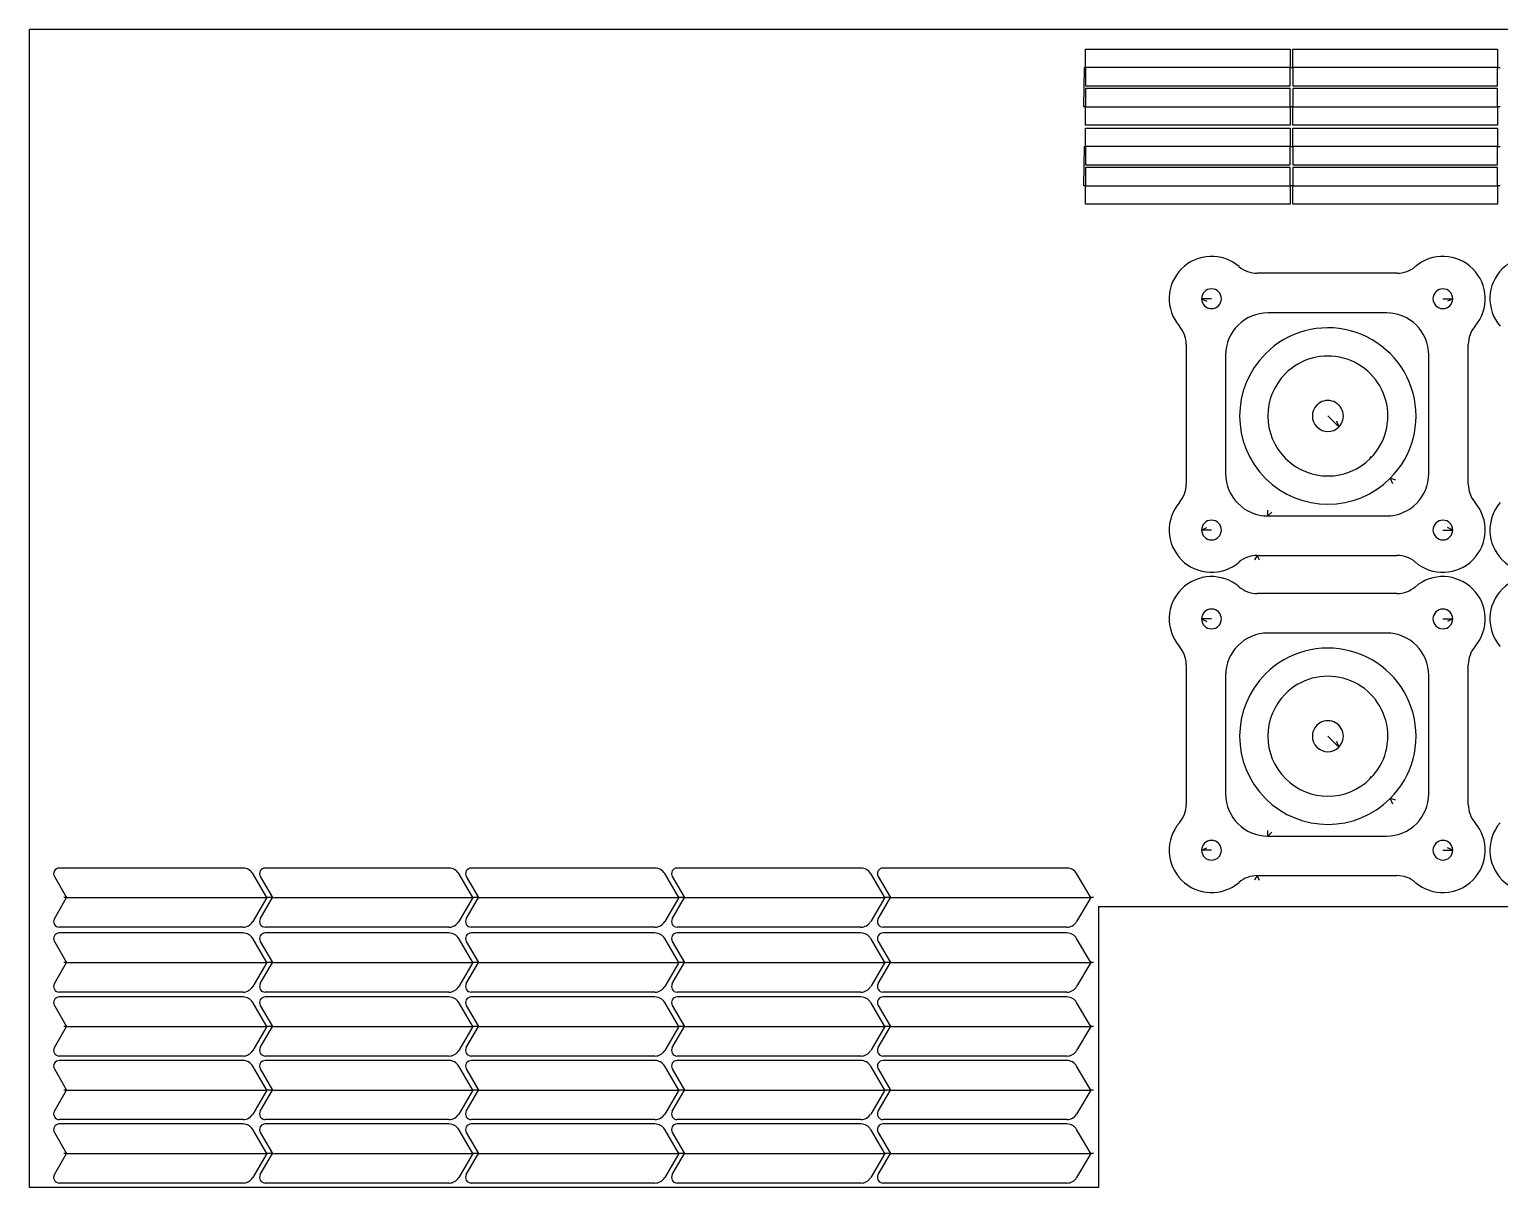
# Model space of a CAD drawing. Extents: x -20454 to 61677, y -13032 to 8789.
# Drawn here: x 44172 to 46777, y 6736 to 8789 of the extents above; entities that cross this region are included whole.
import ezdxf

# ---------------------------------------------------------------- set-up
doc = ezdxf.new("R2010")
doc.units = 0
doc.layers.get('0').update_dxf_attribs({"linetype": 'CONTINUOUS'})

msp = doc.modelspace()

# ---------------------------------------------------------------- linework, layer by layer
for p, q in [((44171.5, 6736), (44171.5, 8789)), ((50206.2, 8789), (44171.5, 8789)), ((46043.3, 8721.6), (46043.3, 8754)), ((46043.3, 8754), (46405.7, 8754)), ((46405.7, 8754), (46405.7, 8721.6)), ((46410.7, 8721.6), (46410.7, 8754)), ((46410.7, 8754), (46773.1, 8754)), ((46773.1, 8754), (46773.1, 8721.6)), ((46040.3, 8651.9), (46041.3, 8721.6)), ((46041.3, 8721.6), (46043.3, 8721.6)), ((46043.3, 8721.6), (46043.3, 8689.2)), ((46405.7, 8721.6), (46043.3, 8721.6)), ((46405.7, 8689.2), (46405.7, 8721.6)), ((46405.7, 8721.6), (46408.7, 8721.6)), ((46408.7, 8721.6), (46410.7, 8721.6)), ((46410.7, 8721.6), (46410.7, 8689.2)), ((46773.1, 8721.6), (46410.7, 8721.6)), ((46773.1, 8689.2), (46773.1, 8721.6)), ((46773.1, 8721.6), (46776.1, 8721.6)), ((46776.1, 8721.6), (46778.1, 8721.6)), ((46043.3, 8689.2), (46405.7, 8689.2)), ((46405.7, 8684.3), (46043.3, 8684.3)), ((46043.3, 8684.3), (46043.3, 8651.9)), ((46405.7, 8651.9), (46405.7, 8684.3)), ((46410.7, 8689.2), (46773.1, 8689.2)), ((46773.1, 8684.3), (46410.7, 8684.3)), ((46410.7, 8684.3), (46410.7, 8651.9)), ((46773.1, 8651.9), (46773.1, 8684.3)), ((46043.3, 8651.9), (46040.3, 8651.9)), ((46043.3, 8619.5), (46043.3, 8651.9)), ((46043.3, 8651.9), (46405.7, 8651.9)), ((46407.7, 8651.9), (46405.7, 8651.9)), ((46405.7, 8651.9), (46405.7, 8619.5)), ((46410.7, 8651.9), (46407.7, 8651.9)), ((46410.7, 8619.5), (46410.7, 8651.9)), ((46410.7, 8651.9), (46773.1, 8651.9)), ((46775.1, 8651.9), (46773.1, 8651.9)), ((46773.1, 8651.9), (46773.1, 8619.5)), ((46778.1, 8651.9), (46775.1, 8651.9)), ((46405.7, 8619.5), (46043.3, 8619.5)), ((46043.3, 8581.5), (46043.3, 8613.9)), ((46043.3, 8613.9), (46405.7, 8613.9)), ((46405.7, 8613.9), (46405.7, 8581.5)), ((46773.1, 8619.5), (46410.7, 8619.5)), ((46410.7, 8581.5), (46410.7, 8613.9)), ((46410.7, 8613.9), (46773.1, 8613.9)), ((46773.1, 8613.9), (46773.1, 8581.5)), ((46040.3, 8511.8), (46041.3, 8581.5)), ((46041.3, 8581.5), (46043.3, 8581.5)), ((46043.3, 8581.5), (46043.3, 8549.1)), ((46405.7, 8581.5), (46043.3, 8581.5)), ((46405.7, 8549.1), (46405.7, 8581.5)), ((46405.7, 8581.5), (46408.7, 8581.5)), ((46408.7, 8581.5), (46410.7, 8581.5)), ((46410.7, 8581.5), (46410.7, 8549.1)), ((46773.1, 8581.5), (46410.7, 8581.5)), ((46773.1, 8549.1), (46773.1, 8581.5)), ((46773.1, 8581.5), (46776.1, 8581.5)), ((46776.1, 8581.5), (46778.1, 8581.5)), ((46043.3, 8549.1), (46405.7, 8549.1)), ((46410.7, 8549.1), (46773.1, 8549.1)), ((46405.7, 8544.2), (46043.3, 8544.2)), ((46043.3, 8544.2), (46043.3, 8511.8)), ((46405.7, 8511.8), (46405.7, 8544.2)), ((46773.1, 8544.2), (46410.7, 8544.2)), ((46410.7, 8544.2), (46410.7, 8511.8)), ((46773.1, 8511.8), (46773.1, 8544.2)), ((46043.3, 8511.8), (46040.3, 8511.8)), ((46043.3, 8479.4), (46043.3, 8511.8)), ((46043.3, 8511.8), (46405.7, 8511.8)), ((46407.7, 8511.8), (46405.7, 8511.8)), ((46405.7, 8511.8), (46405.7, 8479.4)), ((46410.7, 8511.8), (46407.7, 8511.8)), ((46410.7, 8479.4), (46410.7, 8511.8)), ((46410.7, 8511.8), (46773.1, 8511.8)), ((46775.1, 8511.8), (46773.1, 8511.8)), ((46773.1, 8511.8), (46773.1, 8479.4)), ((46778.1, 8511.8), (46775.1, 8511.8)), ((46405.7, 8479.4), (46043.3, 8479.4)), ((46773.1, 8479.4), (46410.7, 8479.4)), ((46595.1, 8356.6), (46347.6, 8356.6)), ((46266.4, 8311.6), (46248.9, 8311.6)), ((46248.9, 8311.6), (46258, 8307.3)), ((46676.4, 8311.6), (46693.9, 8311.6)), ((46693.9, 8311.6), (46684.8, 8307.3)), ((46576.4, 8286.6), (46366.4, 8286.6)), ((46221.4, 8230.3), (46221.4, 7982.8)), ((46291.4, 8211.6), (46291.4, 8001.6)), ((46651.4, 8001.6), (46651.4, 8211.6)), ((46721.4, 7982.8), (46721.4, 8230.3)), ((46472.6, 8103.7), (46492, 8084.3)), ((46492, 8084.3), (46488.7, 8094.6)), ((46547.8, 8028.7), (46546.2, 8028.9)), ((46547.9, 8032.1), (46547.8, 8028.7)), ((46593, 7990.1), (46583.2, 7993.3)), ((46583.2, 7993.3), (46587.1, 7984.1)), ((46366.4, 7926.6), (46366.4, 7936.6)), ((46373.6, 7933.5), (46366.4, 7926.6)), ((46366.4, 7926.6), (46576.4, 7926.6)), ((46248.9, 7901.6), (46258, 7905.9)), ((46266.4, 7901.6), (46248.9, 7901.6)), ((46676.4, 7901.6), (46693.9, 7901.6)), ((46693.9, 7901.6), (46684.8, 7905.9)), ((46347.6, 7856.6), (46342.8, 7848.8)), ((46351.5, 7848.1), (46347.6, 7856.6)), ((46347.6, 7856.6), (46595.1, 7856.6)), ((46595.1, 7789), (46347.6, 7789)), ((46266.4, 7744), (46248.9, 7744)), ((46248.9, 7744), (46258, 7739.7)), ((46676.4, 7744), (46693.9, 7744)), ((46693.9, 7744), (46684.8, 7739.7)), ((46576.4, 7719), (46366.4, 7719)), ((46221.4, 7662.7), (46221.4, 7415.2)), ((46721.4, 7415.2), (46721.4, 7662.7)), ((46291.4, 7644), (46291.4, 7434)), ((46651.4, 7434), (46651.4, 7644)), ((46472.6, 7536.1), (46492, 7516.7)), ((46492, 7516.7), (46488.7, 7527)), ((46547.8, 7461), (46546.2, 7461.3)), ((46547.9, 7464.5), (46547.8, 7461)), ((46593, 7422.5), (46583.2, 7425.7)), ((46583.2, 7425.7), (46587.1, 7416.5)), ((46366.4, 7359), (46366.4, 7369)), ((46373.6, 7365.9), (46366.4, 7359)), ((46366.4, 7359), (46576.4, 7359)), ((46248.9, 7334), (46258, 7338.3)), ((46266.4, 7334), (46248.9, 7334)), ((46676.4, 7334), (46693.9, 7334)), ((46693.9, 7334), (46684.8, 7338.3)), ((44550.1, 7302.4), (44224.4, 7302.4)), ((44915.1, 7302.4), (44589.4, 7302.4)), ((45280.1, 7302.4), (44954.4, 7302.4)), ((45645.1, 7302.4), (45319.4, 7302.4)), ((46010.1, 7302.4), (45684.4, 7302.4)), ((44215.7, 7287.4), (44237.3, 7250)), ((44592.3, 7250), (44567.4, 7292.5)), ((44580.7, 7287.4), (44602.3, 7250)), ((44957.3, 7250), (44932.4, 7292.5)), ((44945.7, 7287.4), (44967.3, 7250)), ((45322.3, 7250), (45297.4, 7292.5)), ((45310.7, 7287.4), (45332.3, 7250)), ((45687.3, 7250), (45662.4, 7292.5)), ((45675.7, 7287.4), (45697.3, 7250)), ((46052.3, 7250), (46027.4, 7292.5)), ((46347.6, 7289), (46342.8, 7281.2)), ((46351.5, 7280.5), (46347.6, 7289)), ((46347.6, 7289), (46595.1, 7289)), ((44215.7, 7212.5), (44237.3, 7250)), ((44237.3, 7250), (44232.3, 7250)), ((44237.3, 7250), (44592.3, 7250)), ((44592.3, 7250), (44567.4, 7207.4)), ((44580.7, 7212.5), (44602.3, 7250)), ((44597.3, 7250), (44592.3, 7250)), ((44602.3, 7250), (44597.3, 7250)), ((44602.3, 7250), (44957.3, 7250)), ((44957.3, 7250), (44932.4, 7207.4)), ((44945.7, 7212.5), (44967.3, 7250)), ((44962.3, 7250), (44957.3, 7250)), ((44967.3, 7250), (44962.3, 7250)), ((44967.3, 7250), (45322.3, 7250)), ((45322.3, 7250), (45297.4, 7207.4)), ((45310.7, 7212.5), (45332.3, 7250)), ((45327.3, 7250), (45322.3, 7250)), ((45332.3, 7250), (45327.3, 7250)), ((45332.3, 7250), (45687.3, 7250)), ((45687.3, 7250), (45662.4, 7207.4)), ((45675.7, 7212.5), (45697.3, 7250)), ((45692.3, 7250), (45687.3, 7250)), ((45697.3, 7250), (45692.3, 7250)), ((45697.3, 7250), (46052.3, 7250)), ((46052.3, 7250), (46027.4, 7207.4)), ((46057.3, 7250), (46052.3, 7250)), ((46066.4, 7234), (46066.4, 6736)), ((46066.4, 7234), (47956.2, 7234)), ((44550.1, 7197.6), (44224.4, 7197.6)), ((44915.1, 7197.6), (44589.4, 7197.6)), ((45280.1, 7197.6), (44954.4, 7197.6)), ((45645.1, 7197.6), (45319.4, 7197.6)), ((46010.1, 7197.6), (45684.4, 7197.6)), ((44215.7, 7172.3), (44237.3, 7134.9)), ((44550.1, 7187.3), (44224.4, 7187.3)), ((44592.3, 7134.9), (44567.4, 7177.4)), ((44580.7, 7172.3), (44602.3, 7134.9)), ((44915.1, 7187.3), (44589.4, 7187.3)), ((44957.3, 7134.9), (44932.4, 7177.4)), ((44945.7, 7172.3), (44967.3, 7134.9)), ((45280.1, 7187.3), (44954.4, 7187.3)), ((45322.3, 7134.9), (45297.4, 7177.4)), ((45310.7, 7172.3), (45332.3, 7134.9)), ((45645.1, 7187.3), (45319.4, 7187.3)), ((45687.3, 7134.9), (45662.4, 7177.4)), ((45675.7, 7172.3), (45697.3, 7134.9)), ((46010.1, 7187.3), (45684.4, 7187.3)), ((46052.3, 7134.9), (46027.4, 7177.4)), ((44215.7, 7097.5), (44237.3, 7134.9)), ((44237.3, 7134.9), (44232.3, 7134.9)), ((44237.3, 7134.9), (44592.3, 7134.9)), ((44592.3, 7134.9), (44567.4, 7092.4)), ((44580.7, 7097.5), (44602.3, 7134.9)), ((44597.3, 7134.9), (44592.3, 7134.9)), ((44602.3, 7134.9), (44597.3, 7134.9)), ((44602.3, 7134.9), (44957.3, 7134.9)), ((44957.3, 7134.9), (44932.4, 7092.4)), ((44945.7, 7097.5), (44967.3, 7134.9)), ((44962.3, 7134.9), (44957.3, 7134.9)), ((44967.3, 7134.9), (44962.3, 7134.9)), ((44967.3, 7134.9), (45322.3, 7134.9)), ((45322.3, 7134.9), (45297.4, 7092.4)), ((45310.7, 7097.5), (45332.3, 7134.9)), ((45327.3, 7134.9), (45322.3, 7134.9)), ((45332.3, 7134.9), (45327.3, 7134.9)), ((45332.3, 7134.9), (45687.3, 7134.9)), ((45687.3, 7134.9), (45662.4, 7092.4)), ((45675.7, 7097.5), (45697.3, 7134.9)), ((45692.3, 7134.9), (45687.3, 7134.9)), ((45697.3, 7134.9), (45692.3, 7134.9)), ((45697.3, 7134.9), (46052.3, 7134.9)), ((46052.3, 7134.9), (46027.4, 7092.4)), ((46057.3, 7134.9), (46052.3, 7134.9)), ((44550.1, 7082.5), (44224.4, 7082.5)), ((44550.1, 7073.9), (44224.4, 7073.9)), ((44592.3, 7021.5), (44567.4, 7064)), ((44915.1, 7082.5), (44589.4, 7082.5)), ((44915.1, 7073.9), (44589.4, 7073.9)), ((44957.3, 7021.5), (44932.4, 7064)), ((45280.1, 7082.5), (44954.4, 7082.5)), ((45280.1, 7073.9), (44954.4, 7073.9)), ((45322.3, 7021.5), (45297.4, 7064)), ((45645.1, 7082.5), (45319.4, 7082.5)), ((45645.1, 7073.9), (45319.4, 7073.9)), ((45687.3, 7021.5), (45662.4, 7064)), ((46010.1, 7082.5), (45684.4, 7082.5)), ((46010.1, 7073.9), (45684.4, 7073.9)), ((46052.3, 7021.5), (46027.4, 7064)), ((44215.7, 7058.9), (44237.3, 7021.5)), ((44580.7, 7058.9), (44602.3, 7021.5)), ((44945.7, 7058.9), (44967.3, 7021.5)), ((45310.7, 7058.9), (45332.3, 7021.5)), ((45675.7, 7058.9), (45697.3, 7021.5)), ((44215.7, 6984.1), (44237.3, 7021.5)), ((44237.3, 7021.5), (44232.3, 7021.5)), ((44237.3, 7021.5), (44592.3, 7021.5)), ((44592.3, 7021.5), (44567.4, 6979)), ((44580.7, 6984.1), (44602.3, 7021.5)), ((44597.3, 7021.5), (44592.3, 7021.5)), ((44602.3, 7021.5), (44597.3, 7021.5)), ((44602.3, 7021.5), (44957.3, 7021.5)), ((44957.3, 7021.5), (44932.4, 6979)), ((44945.7, 6984.1), (44967.3, 7021.5)), ((44962.3, 7021.5), (44957.3, 7021.5)), ((44967.3, 7021.5), (44962.3, 7021.5)), ((44967.3, 7021.5), (45322.3, 7021.5)), ((45322.3, 7021.5), (45297.4, 6979)), ((45310.7, 6984.1), (45332.3, 7021.5)), ((45327.3, 7021.5), (45322.3, 7021.5)), ((45332.3, 7021.5), (45327.3, 7021.5)), ((45332.3, 7021.5), (45687.3, 7021.5)), ((45687.3, 7021.5), (45662.4, 6979)), ((45675.7, 6984.1), (45697.3, 7021.5)), ((45692.3, 7021.5), (45687.3, 7021.5)), ((45697.3, 7021.5), (45692.3, 7021.5)), ((45697.3, 7021.5), (46052.3, 7021.5)), ((46052.3, 7021.5), (46027.4, 6979)), ((46057.3, 7021.5), (46052.3, 7021.5)), ((44550.1, 6969.1), (44224.4, 6969.1)), ((44550.1, 6961.3), (44224.4, 6961.3)), ((44915.1, 6969.1), (44589.4, 6969.1)), ((44915.1, 6961.3), (44589.4, 6961.3)), ((45280.1, 6969.1), (44954.4, 6969.1)), ((45280.1, 6961.3), (44954.4, 6961.3)), ((45645.1, 6969.1), (45319.4, 6969.1)), ((45645.1, 6961.3), (45319.4, 6961.3)), ((46010.1, 6969.1), (45684.4, 6969.1)), ((46010.1, 6961.3), (45684.4, 6961.3)), ((44215.7, 6946.4), (44237.3, 6908.9)), ((44592.3, 6908.9), (44567.4, 6951.5)), ((44580.7, 6946.4), (44602.3, 6908.9)), ((44957.3, 6908.9), (44932.4, 6951.5)), ((44945.7, 6946.4), (44967.3, 6908.9)), ((45322.3, 6908.9), (45297.4, 6951.5)), ((45310.7, 6946.4), (45332.3, 6908.9)), ((45687.3, 6908.9), (45662.4, 6951.5)), ((45675.7, 6946.4), (45697.3, 6908.9)), ((46052.3, 6908.9), (46027.4, 6951.5)), ((44215.7, 6871.5), (44237.3, 6908.9)), ((44237.3, 6908.9), (44232.3, 6908.9)), ((44237.3, 6908.9), (44592.3, 6908.9)), ((44592.3, 6908.9), (44567.4, 6866.4)), ((44580.7, 6871.5), (44602.3, 6908.9)), ((44597.3, 6908.9), (44592.3, 6908.9)), ((44602.3, 6908.9), (44597.3, 6908.9)), ((44602.3, 6908.9), (44957.3, 6908.9)), ((44957.3, 6908.9), (44932.4, 6866.4)), ((44945.7, 6871.5), (44967.3, 6908.9)), ((44962.3, 6908.9), (44957.3, 6908.9)), ((44967.3, 6908.9), (44962.3, 6908.9)), ((44967.3, 6908.9), (45322.3, 6908.9)), ((45322.3, 6908.9), (45297.4, 6866.4)), ((45310.7, 6871.5), (45332.3, 6908.9)), ((45327.3, 6908.9), (45322.3, 6908.9)), ((45332.3, 6908.9), (45327.3, 6908.9)), ((45332.3, 6908.9), (45687.3, 6908.9)), ((45687.3, 6908.9), (45662.4, 6866.4)), ((45675.7, 6871.5), (45697.3, 6908.9)), ((45692.3, 6908.9), (45687.3, 6908.9)), ((45697.3, 6908.9), (45692.3, 6908.9)), ((45697.3, 6908.9), (46052.3, 6908.9)), ((46052.3, 6908.9), (46027.4, 6866.4)), ((46057.3, 6908.9), (46052.3, 6908.9)), ((44550.1, 6856.5), (44224.4, 6856.5)), ((44915.1, 6856.5), (44589.4, 6856.5)), ((45280.1, 6856.5), (44954.4, 6856.5)), ((45645.1, 6856.5), (45319.4, 6856.5)), ((46010.1, 6856.5), (45684.4, 6856.5)), ((44215.7, 6833.9), (44237.3, 6796.4)), ((44550.1, 6848.8), (44224.4, 6848.8)), ((44592.3, 6796.4), (44567.4, 6839)), ((44580.7, 6833.9), (44602.3, 6796.4)), ((44915.1, 6848.8), (44589.4, 6848.8)), ((44957.3, 6796.4), (44932.4, 6839)), ((44945.7, 6833.9), (44967.3, 6796.4)), ((45280.1, 6848.8), (44954.4, 6848.8)), ((45322.3, 6796.4), (45297.4, 6839)), ((45310.7, 6833.9), (45332.3, 6796.4)), ((45645.1, 6848.8), (45319.4, 6848.8)), ((45687.3, 6796.4), (45662.4, 6839)), ((45675.7, 6833.9), (45697.3, 6796.4)), ((46010.1, 6848.8), (45684.4, 6848.8)), ((46052.3, 6796.4), (46027.4, 6839)), ((44215.7, 6759), (44237.3, 6796.4)), ((44237.3, 6796.4), (44232.3, 6796.4)), ((44237.3, 6796.4), (44592.3, 6796.4)), ((44592.3, 6796.4), (44567.4, 6753.9)), ((44580.7, 6759), (44602.3, 6796.4)), ((44597.3, 6796.4), (44592.3, 6796.4)), ((44602.3, 6796.4), (44597.3, 6796.4)), ((44602.3, 6796.4), (44957.3, 6796.4)), ((44957.3, 6796.4), (44932.4, 6753.9)), ((44945.7, 6759), (44967.3, 6796.4)), ((44962.3, 6796.4), (44957.3, 6796.4)), ((44967.3, 6796.4), (44962.3, 6796.4)), ((44967.3, 6796.4), (45322.3, 6796.4)), ((45322.3, 6796.4), (45297.4, 6753.9)), ((45310.7, 6759), (45332.3, 6796.4)), ((45327.3, 6796.4), (45322.3, 6796.4)), ((45332.3, 6796.4), (45327.3, 6796.4)), ((45332.3, 6796.4), (45687.3, 6796.4)), ((45687.3, 6796.4), (45662.4, 6753.9)), ((45675.7, 6759), (45697.3, 6796.4)), ((45692.3, 6796.4), (45687.3, 6796.4)), ((45697.3, 6796.4), (45692.3, 6796.4)), ((45697.3, 6796.4), (46052.3, 6796.4)), ((46052.3, 6796.4), (46027.4, 6753.9)), ((46057.3, 6796.4), (46052.3, 6796.4)), ((46066.4, 6736), (44171.5, 6736)), ((44550.1, 6744), (44224.4, 6744)), ((44915.1, 6744), (44589.4, 6744)), ((45280.1, 6744), (44954.4, 6744)), ((45645.1, 6744), (45319.4, 6744)), ((46010.1, 6744), (45684.4, 6744))]:
    msp.add_line(p, q)
for centre, radius, start, end in [((46266.4, 8311.6), 75, 49.4642, 220.5358), ((46347.6, 8406.6), 50, 229.4642, 270), ((46595.1, 8406.6), 50, 270, 310.5358), ((46676.4, 8311.6), 75, 319.4642, 130.5358), ((46834.8, 8311.6), 75, 49.4642, 220.5358), ((46266.4, 8311.6), 17.5, 0, 180), ((46266.4, 8311.6), 17.5, 180, 0), ((46676.4, 8311.6), 17.5, 0, 180), ((46676.4, 8311.6), 17.5, 180, 0), ((46366.4, 8211.6), 75, 90, 180), ((46576.4, 8211.6), 75, 0, 90), ((46171.4, 8230.3), 50, 360, 40.5358), ((46472.6, 8103.7), 156.3, 315.0646, 135.0646), ((46771.4, 8230.3), 50, 139.4642, 180), ((46472.6, 8103.7), 156.3, 135.0646, 315.0646), ((46472.6, 8103.7), 106.3, 315.0646, 135.0646), ((46472.6, 8103.7), 106.3, 135.0646, 315.0646), ((46472.6, 8103.7), 27.5, 315.0646, 135.0646), ((46472.6, 8103.7), 27.5, 135.0646, 315.0646), ((46366.4, 8001.6), 75, 180, 270), ((46576.4, 8001.6), 75, 270, 360), ((46171.4, 7982.8), 50, 319.4642, 0), ((46771.4, 7982.8), 50, 180, 220.5358), ((46266.4, 7901.6), 75, 139.4642, 310.5358), ((46676.4, 7901.6), 75, 229.4642, 40.5358), ((46834.8, 7901.6), 75, 139.4642, 310.5358), ((46266.4, 7901.6), 17.5, 0, 180), ((46266.4, 7901.6), 17.5, 180, 0), ((46676.4, 7901.6), 17.5, 0, 180), ((46676.4, 7901.6), 17.5, 180, 0), ((46347.6, 7806.6), 50, 90, 130.5358), ((46595.1, 7806.6), 50, 49.4642, 90), ((46266.4, 7744), 75, 49.4642, 220.5358), ((46676.4, 7744), 75, 319.4642, 130.5358), ((46834.8, 7744), 75, 49.4642, 220.5358), ((46347.6, 7839), 50, 229.4642, 270), ((46595.1, 7839), 50, 270, 310.5358), ((46266.4, 7744), 17.5, 0, 180), ((46266.4, 7744), 17.5, 180, 0), ((46676.4, 7744), 17.5, 0, 180), ((46676.4, 7744), 17.5, 180, 0), ((46366.4, 7644), 75, 90, 180), ((46576.4, 7644), 75, 0, 90), ((46171.4, 7662.7), 50, 360, 40.5358), ((46472.6, 7536.1), 156.3, 315.0646, 135.0646), ((46771.4, 7662.7), 50, 139.4642, 180), ((46472.6, 7536.1), 156.3, 135.0646, 315.0646), ((46472.6, 7536.1), 106.3, 315.0646, 135.0646), ((46472.6, 7536.1), 106.3, 135.0646, 315.0646), ((46472.6, 7536.1), 27.5, 315.0646, 135.0646), ((46472.6, 7536.1), 27.5, 135.0646, 315.0646), ((46366.4, 7434), 75, 180, 270), ((46576.4, 7434), 75, 270, 360), ((46171.4, 7415.2), 50, 319.4642, 0), ((46771.4, 7415.2), 50, 180, 220.5358), ((46266.4, 7334), 75, 139.4642, 310.5358), ((46676.4, 7334), 75, 229.4642, 40.5358), ((46834.8, 7334), 75, 139.4642, 310.5358), ((46266.4, 7334), 17.5, 0, 180), ((46676.4, 7334), 17.5, 0, 180), ((46266.4, 7334), 17.5, 180, 0), ((46676.4, 7334), 17.5, 180, 0), ((44224.4, 7292.4), 10, 90, 209.9191), ((44550.1, 7282.4), 20, 30.3721, 90), ((44589.4, 7292.4), 10, 90, 209.9191), ((44915.1, 7282.4), 20, 30.3721, 90), ((44954.4, 7292.4), 10, 90, 209.9191), ((45280.1, 7282.4), 20, 30.3721, 90), ((45319.4, 7292.4), 10, 90, 209.9191), ((45645.1, 7282.4), 20, 30.3721, 90), ((45684.4, 7292.4), 10, 90, 209.9191), ((46010.1, 7282.4), 20, 30.3721, 90), ((46347.6, 7239), 50, 90, 130.5358), ((46595.1, 7239), 50, 49.4642, 90), ((44224.4, 7207.6), 10, 150.0809, 270), ((44550.1, 7217.6), 20, 270, 329.6279), ((44589.4, 7207.6), 10, 150.0809, 270), ((44915.1, 7217.6), 20, 270, 329.6279), ((44954.4, 7207.6), 10, 150.0809, 270), ((45280.1, 7217.6), 20, 270, 329.6279), ((45319.4, 7207.6), 10, 150.0809, 270), ((45645.1, 7217.6), 20, 270, 329.6279), ((45684.4, 7207.6), 10, 150.0809, 270), ((46010.1, 7217.6), 20, 270, 329.6279), ((44224.4, 7177.3), 10, 90, 209.9191), ((44550.1, 7167.3), 20, 30.3721, 90), ((44589.4, 7177.3), 10, 90, 209.9191), ((44915.1, 7167.3), 20, 30.3721, 90), ((44954.4, 7177.3), 10, 90, 209.9191), ((45280.1, 7167.3), 20, 30.3721, 90), ((45319.4, 7177.3), 10, 90, 209.9191), ((45645.1, 7167.3), 20, 30.3721, 90), ((45684.4, 7177.3), 10, 90, 209.9191), ((46010.1, 7167.3), 20, 30.3721, 90), ((44224.4, 7092.5), 10, 150.0809, 270), ((44550.1, 7102.5), 20, 270, 329.6279), ((44589.4, 7092.5), 10, 150.0809, 270), ((44915.1, 7102.5), 20, 270, 329.6279), ((44954.4, 7092.5), 10, 150.0809, 270), ((45280.1, 7102.5), 20, 270, 329.6279), ((45319.4, 7092.5), 10, 150.0809, 270), ((45645.1, 7102.5), 20, 270, 329.6279), ((45684.4, 7092.5), 10, 150.0809, 270), ((46010.1, 7102.5), 20, 270, 329.6279), ((44224.4, 7063.9), 10, 90, 209.9191), ((44550.1, 7053.9), 20, 30.3721, 90), ((44589.4, 7063.9), 10, 90, 209.9191), ((44915.1, 7053.9), 20, 30.3721, 90), ((44954.4, 7063.9), 10, 90, 209.9191), ((45280.1, 7053.9), 20, 30.3721, 90), ((45319.4, 7063.9), 10, 90, 209.9191), ((45645.1, 7053.9), 20, 30.3721, 90), ((45684.4, 7063.9), 10, 90, 209.9191), ((46010.1, 7053.9), 20, 30.3721, 90), ((44224.4, 6979.1), 10, 150.0809, 270), ((44589.4, 6979.1), 10, 150.0809, 270), ((44954.4, 6979.1), 10, 150.0809, 270), ((45319.4, 6979.1), 10, 150.0809, 270), ((45684.4, 6979.1), 10, 150.0809, 270), ((44224.4, 6951.3), 10, 90, 209.9191), ((44550.1, 6989.1), 20, 270, 329.6279), ((44550.1, 6941.3), 20, 30.3721, 90), ((44589.4, 6951.3), 10, 90, 209.9191), ((44915.1, 6989.1), 20, 270, 329.6279), ((44915.1, 6941.3), 20, 30.3721, 90), ((44954.4, 6951.3), 10, 90, 209.9191), ((45280.1, 6989.1), 20, 270, 329.6279), ((45280.1, 6941.3), 20, 30.3721, 90), ((45319.4, 6951.3), 10, 90, 209.9191), ((45645.1, 6989.1), 20, 270, 329.6279), ((45645.1, 6941.3), 20, 30.3721, 90), ((45684.4, 6951.3), 10, 90, 209.9191), ((46010.1, 6989.1), 20, 270, 329.6279), ((46010.1, 6941.3), 20, 30.3721, 90), ((44224.4, 6866.5), 10, 150.0809, 270), ((44550.1, 6876.5), 20, 270, 329.6279), ((44589.4, 6866.5), 10, 150.0809, 270), ((44915.1, 6876.5), 20, 270, 329.6279), ((44954.4, 6866.5), 10, 150.0809, 270), ((45280.1, 6876.5), 20, 270, 329.6279), ((45319.4, 6866.5), 10, 150.0809, 270), ((45645.1, 6876.5), 20, 270, 329.6279), ((45684.4, 6866.5), 10, 150.0809, 270), ((46010.1, 6876.5), 20, 270, 329.6279), ((44224.4, 6838.8), 10, 90, 209.9191), ((44550.1, 6828.8), 20, 30.3721, 90), ((44589.4, 6838.8), 10, 90, 209.9191), ((44915.1, 6828.8), 20, 30.3721, 90), ((44954.4, 6838.8), 10, 90, 209.9191), ((45280.1, 6828.8), 20, 30.3721, 90), ((45319.4, 6838.8), 10, 90, 209.9191), ((45645.1, 6828.8), 20, 30.3721, 90), ((45684.4, 6838.8), 10, 90, 209.9191), ((46010.1, 6828.8), 20, 30.3721, 90), ((44224.4, 6754), 10, 150.0809, 270), ((44550.1, 6764), 20, 270, 329.6279), ((44589.4, 6754), 10, 150.0809, 270), ((44915.1, 6764), 20, 270, 329.6279), ((44954.4, 6754), 10, 150.0809, 270), ((45280.1, 6764), 20, 270, 329.6279), ((45319.4, 6754), 10, 150.0809, 270), ((45645.1, 6764), 20, 270, 329.6279), ((45684.4, 6754), 10, 150.0809, 270), ((46010.1, 6764), 20, 270, 329.6279)]:
    msp.add_arc(centre, radius, start, end)

doc.saveas('drawing.dxf')
